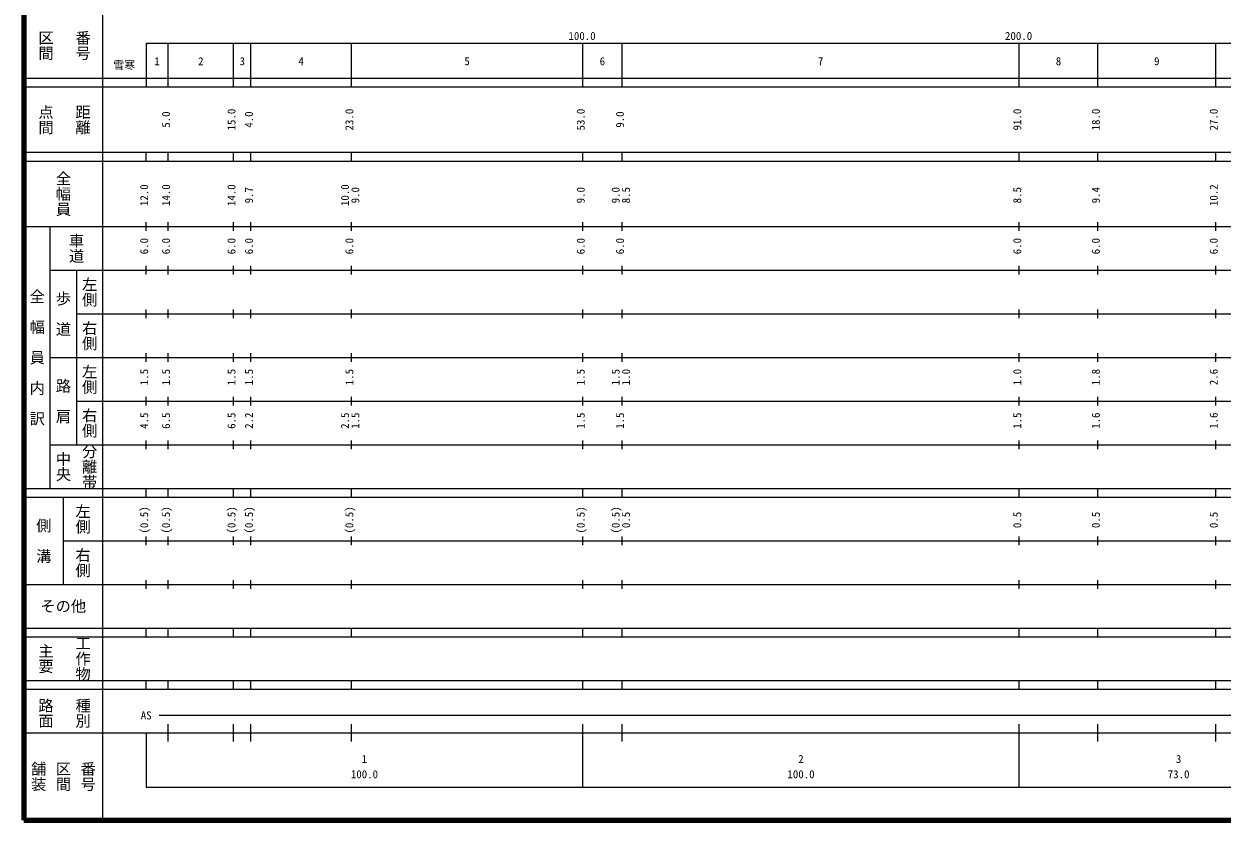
# Model space of a CAD drawing. Units: millimetres on the paper, enlarged 1000 times. Extents: x 40000 to 680000, y 20000 to 380000.
# Drawn here: x 40000 to 314449, y 20000 to 202409 of the extents above; entities that cross this region are included whole.
import ezdxf
from ezdxf.enums import TextEntityAlignment as Align

# ---------------------------------------------------------------- set-up
doc = ezdxf.new("R2010")
doc.units = ezdxf.units.MM
doc.header["$LTSCALE"] = 1000
doc.layers.add('M-TTL', color=7, linetype='Continuous', lineweight=13)
doc.layers.add('M-TTL-BAND', color=7, linetype='Continuous', lineweight=25)
doc.styles.add('@ＭＳ ゴシック', font='')
doc.styles.add('ＭＳ ゴシック', font='')
doc.styles.get('@ＭＳ ゴシック').set_extended_font_data('@MS Gothic')
doc.styles.get('ＭＳ ゴシック').set_extended_font_data('MS Gothic')

msp = doc.modelspace()

# ---------------------------------------------------------------- linework, layer by layer
at = {"layer": 'M-TTL', "color": 2, "lineweight": 140}
for p, q in [((40000, 380000), (40000, 20000)), ((40000, 20000), (680000, 20000))]:
    msp.add_line(p, q, dxfattribs=at)
at = {"layer": 'M-TTL-BAND'}
for p, q in [((58000, 370000), (58000, 20000)), ((68000, 198000), (579000, 198000)), ((68000, 198000), (68000, 188000)), ((73000, 188000), (73000, 198000)), ((88000, 188000), (88000, 198000)), ((92000, 188000), (92000, 198000)), ((115000, 188000), (115000, 198000)), ((168000, 188000), (168000, 198000)), ((177000, 188000), (177000, 198000)), ((268000, 188000), (268000, 198000)), ((286000, 188000), (286000, 198000)), ((313000, 188000), (313000, 198000)), ((40000, 190000), (579000, 190000)), ((40000, 188000), (579000, 188000)), ((40000, 173000), (579000, 173000)), ((68000, 171000), (68000, 173000)), ((73000, 171000), (73000, 173000)), ((88000, 171000), (88000, 173000)), ((92000, 171000), (92000, 173000)), ((115000, 171000), (115000, 173000)), ((168000, 171000), (168000, 173000)), ((177000, 171000), (177000, 173000)), ((268000, 171000), (268000, 173000)), ((286000, 171000), (286000, 173000)), ((313000, 171000), (313000, 173000)), ((40000, 171000), (579000, 171000)), ((68000, 155000), (68000, 157000)), ((73000, 155000), (73000, 157000)), ((88000, 155000), (88000, 157000)), ((92000, 155000), (92000, 157000)), ((115000, 155000), (115000, 157000)), ((168000, 155000), (168000, 157000)), ((177000, 155000), (177000, 157000)), ((268000, 155000), (268000, 157000)), ((286000, 155000), (286000, 157000)), ((313000, 155000), (313000, 157000)), ((40000, 156000), (579000, 156000)), ((46000, 96000), (46000, 156000)), ((46000, 146000), (579000, 146000)), ((52000, 146000), (52000, 106000)), ((68000, 145000), (68000, 147000)), ((73000, 145000), (73000, 147000)), ((88000, 145000), (88000, 147000)), ((92000, 145000), (92000, 147000)), ((115000, 145000), (115000, 147000)), ((168000, 145000), (168000, 147000)), ((177000, 145000), (177000, 147000)), ((268000, 145000), (268000, 147000)), ((286000, 145000), (286000, 147000)), ((313000, 145000), (313000, 147000)), ((52000, 136000), (579000, 136000)), ((68000, 135000), (68000, 137000)), ((73000, 135000), (73000, 137000)), ((88000, 135000), (88000, 137000)), ((92000, 135000), (92000, 137000)), ((115000, 135000), (115000, 137000)), ((168000, 135000), (168000, 137000)), ((177000, 135000), (177000, 137000)), ((268000, 135000), (268000, 137000)), ((286000, 135000), (286000, 137000)), ((313000, 135000), (313000, 137000)), ((68000, 125000), (68000, 127000)), ((73000, 125000), (73000, 127000)), ((88000, 125000), (88000, 127000)), ((92000, 125000), (92000, 127000)), ((115000, 125000), (115000, 127000)), ((168000, 125000), (168000, 127000)), ((177000, 125000), (177000, 127000)), ((268000, 125000), (268000, 127000)), ((286000, 125000), (286000, 127000)), ((313000, 125000), (313000, 127000)), ((46000, 126000), (579000, 126000)), ((52000, 116000), (579000, 116000)), ((68000, 115000), (68000, 117000)), ((73000, 115000), (73000, 117000)), ((88000, 115000), (88000, 117000)), ((92000, 115000), (92000, 117000)), ((115000, 115000), (115000, 117000)), ((168000, 115000), (168000, 117000)), ((177000, 115000), (177000, 117000)), ((268000, 115000), (268000, 117000)), ((286000, 115000), (286000, 117000)), ((313000, 115000), (313000, 117000)), ((46000, 106000), (579000, 106000)), ((68000, 105000), (68000, 107000)), ((73000, 105000), (73000, 107000)), ((88000, 105000), (88000, 107000)), ((92000, 105000), (92000, 107000)), ((115000, 105000), (115000, 107000)), ((168000, 105000), (168000, 107000)), ((177000, 105000), (177000, 107000)), ((268000, 105000), (268000, 107000)), ((286000, 105000), (286000, 107000)), ((313000, 105000), (313000, 107000)), ((40000, 96000), (579000, 96000)), ((40000, 94000), (579000, 94000)), ((49000, 94000), (49000, 74000)), ((68000, 94000), (68000, 96000)), ((73000, 94000), (73000, 96000)), ((88000, 94000), (88000, 96000)), ((92000, 94000), (92000, 96000)), ((115000, 94000), (115000, 96000)), ((168000, 94000), (168000, 96000)), ((177000, 94000), (177000, 96000)), ((268000, 94000), (268000, 96000)), ((286000, 94000), (286000, 96000)), ((313000, 94000), (313000, 96000)), ((49000, 84000), (579000, 84000)), ((68000, 83000), (68000, 85000)), ((73000, 83000), (73000, 85000)), ((88000, 83000), (88000, 85000)), ((92000, 83000), (92000, 85000)), ((115000, 83000), (115000, 85000)), ((168000, 83000), (168000, 85000)), ((177000, 83000), (177000, 85000)), ((268000, 83000), (268000, 85000)), ((286000, 83000), (286000, 85000)), ((313000, 83000), (313000, 85000)), ((68000, 73000), (68000, 75000)), ((73000, 73000), (73000, 75000)), ((88000, 73000), (88000, 75000)), ((92000, 73000), (92000, 75000)), ((115000, 73000), (115000, 75000)), ((168000, 73000), (168000, 75000)), ((177000, 73000), (177000, 75000)), ((268000, 73000), (268000, 75000)), ((286000, 73000), (286000, 75000)), ((313000, 73000), (313000, 75000)), ((40000, 74000), (579000, 74000)), ((40000, 64000), (579000, 64000)), ((68000, 62000), (68000, 64000)), ((73000, 62000), (73000, 64000)), ((88000, 62000), (88000, 64000)), ((92000, 62000), (92000, 64000)), ((115000, 62000), (115000, 64000)), ((168000, 62000), (168000, 64000)), ((177000, 62000), (177000, 64000)), ((268000, 62000), (268000, 64000)), ((286000, 62000), (286000, 64000)), ((313000, 62000), (313000, 64000)), ((40000, 62000), (579000, 62000)), ((40000, 52000), (579000, 52000)), ((40000, 50000), (579000, 50000)), ((68000, 50000), (68000, 52000)), ((73000, 50000), (73000, 52000)), ((88000, 50000), (88000, 52000)), ((92000, 50000), (92000, 52000)), ((115000, 50000), (115000, 52000)), ((168000, 50000), (168000, 52000)), ((177000, 50000), (177000, 52000)), ((268000, 50000), (268000, 52000)), ((286000, 50000), (286000, 52000)), ((313000, 50000), (313000, 52000)), ((71000, 44000), (336416, 44000)), ((73000, 38000), (73000, 42000)), ((88000, 38000), (88000, 42000)), ((92000, 38000), (92000, 42000)), ((115000, 38000), (115000, 42000)), ((168000, 27500), (168000, 42000)), ((177000, 38000), (177000, 42000)), ((268000, 27500), (268000, 42000)), ((286000, 38000), (286000, 42000)), ((313000, 38000), (313000, 42000)), ((40000, 40000), (579000, 40000)), ((68000, 40000), (68000, 27500)), ((68000, 27500), (579000, 27500))]:
    msp.add_line(p, q, dxfattribs=at)

# ---------------------------------------------------------------- texts
at = {"layer": 'M-TTL-BAND', "style": '@ＭＳ ゴシック'}
for s, p in [('区間', (45000, 197500)), ('番号', (53500, 197500)), ('点間', (45000, 180500)), ('距離', (53500, 180500)), ('全幅員', (49000, 163500)), ('車道', (52000, 151000)), ('左側', (55000, 141000)), ('全\u3000幅\u3000員\u3000内\u3000訳', (43000, 126000)), ('歩\u3000道', (49000, 136000)), ('右側', (55000, 131000)), ('左側', (55000, 121000)), ('路\u3000肩', (49000, 116000)), ('右側', (55000, 111000)), ('中央', (49000, 101000)), ('分離帯', (55000, 101000)), ('左側', (53500, 89000)), ('側\u3000溝', (44500, 84000)), ('右側', (53500, 79000)), ('工作物', (53500, 57000)), ('主要', (45000, 57000)), ('路面', (45000, 44500)), ('種別', (53500, 44500)), ('舗装', (43333, 30000)), ('区間', (49000, 30000)), ('番号', (54667, 30000))]:
    msp.add_text(s, height=2566, rotation=270, dxfattribs=at).set_placement(p, align=Align.MIDDLE_CENTER)
at = {"layer": 'M-TTL-BAND', "style": 'ＭＳ ゴシック'}
for s, p in [('100.0', (167844, 198195)), ('200.0', (267844, 198195)), ('1', (70500, 192405)), ('2', (80500, 192405)), ('3', (90000, 192405)), ('4', (103500, 192405)), ('5', (141500, 192405)), ('6', (172500, 192405)), ('7', (222500, 192405)), ('8', (277000, 192405)), ('9', (299500, 192405)), ('AS', (68000, 42500)), ('1', (118000, 32523)), ('2', (218000, 32523)), ('3', (304500, 32523)), ('100.0', (118000, 29033)), ('100.0', (218000, 29033)), ('73.0', (304500, 29033))]:
    msp.add_text(s, height=1833, dxfattribs=at).set_placement(p, align=Align.BOTTOM_CENTER)
msp.add_text('雪寒', height=1833, dxfattribs=at).set_placement((65458, 191532), align=Align.BOTTOM_RIGHT)
for s, p in [('5.0', (74000, 180500)), ('15.0', (89000, 180500)), ('4.0', (93000, 180500)), ('23.0', (116000, 180500)), ('53.0', (169000, 180500)), ('9.0', (178000, 180500)), ('91.0', (269000, 180500)), ('18.0', (287000, 180500)), ('27.0', (314000, 180500)), ('12.0', (69000, 163174)), ('14.0', (74000, 163174)), ('14.0', (89000, 163174)), ('9.7', (93000, 163174)), ('10.0', (115000, 163174)), ('9.0', (117370, 163174)), ('9.0', (169000, 163174)), ('9.0', (177000, 163174)), ('8.5', (179370, 163174)), ('8.5', (269000, 163174)), ('9.4', (287000, 163174)), ('10.2', (314000, 163174)), ('6.0', (69000, 151500)), ('6.0', (74000, 151500)), ('6.0', (89000, 151500)), ('6.0', (93000, 151500)), ('6.0', (116000, 151500)), ('6.0', (169000, 151500)), ('6.0', (178000, 151500)), ('6.0', (269000, 151500)), ('6.0', (287000, 151500)), ('6.0', (314000, 151500)), ('1.5', (69000, 121500)), ('1.5', (74000, 121500)), ('1.5', (89000, 121500)), ('1.5', (93000, 121500)), ('1.5', (116000, 121500)), ('1.5', (169000, 121500)), ('1.5', (177000, 121500)), ('1.0', (179370, 121500)), ('1.0', (269000, 121500)), ('1.8', (287000, 121500)), ('2.6', (314000, 121500)), ('4.5', (69000, 111500)), ('6.5', (74000, 111500)), ('6.5', (89000, 111500)), ('2.2', (93000, 111500)), ('2.5', (115000, 111500)), ('1.5', (117370, 111500)), ('1.5', (169000, 111500)), ('1.5', (178000, 111500)), ('1.5', (269000, 111500)), ('1.6', (287000, 111500)), ('1.6', (314000, 111500)), ('(0.5)', (69000, 88764)), ('(0.5)', (74000, 88764)), ('(0.5)', (89000, 88764)), ('(0.5)', (93000, 88764)), ('(0.5)', (116000, 88764)), ('(0.5)', (169000, 88764)), ('(0.5)', (177000, 88764)), ('0.5', (179370, 88764)), ('0.5', (269000, 88764)), ('0.5', (287000, 88764)), ('0.5', (314000, 88764))]:
    msp.add_text(s, height=1833, rotation=90, dxfattribs=at).set_placement(p, align=Align.BOTTOM_CENTER)
msp.add_text('その他', height=2566, dxfattribs=at).set_placement((49000, 69000), align=Align.MIDDLE_CENTER)

doc.saveas('drawing.dxf')
